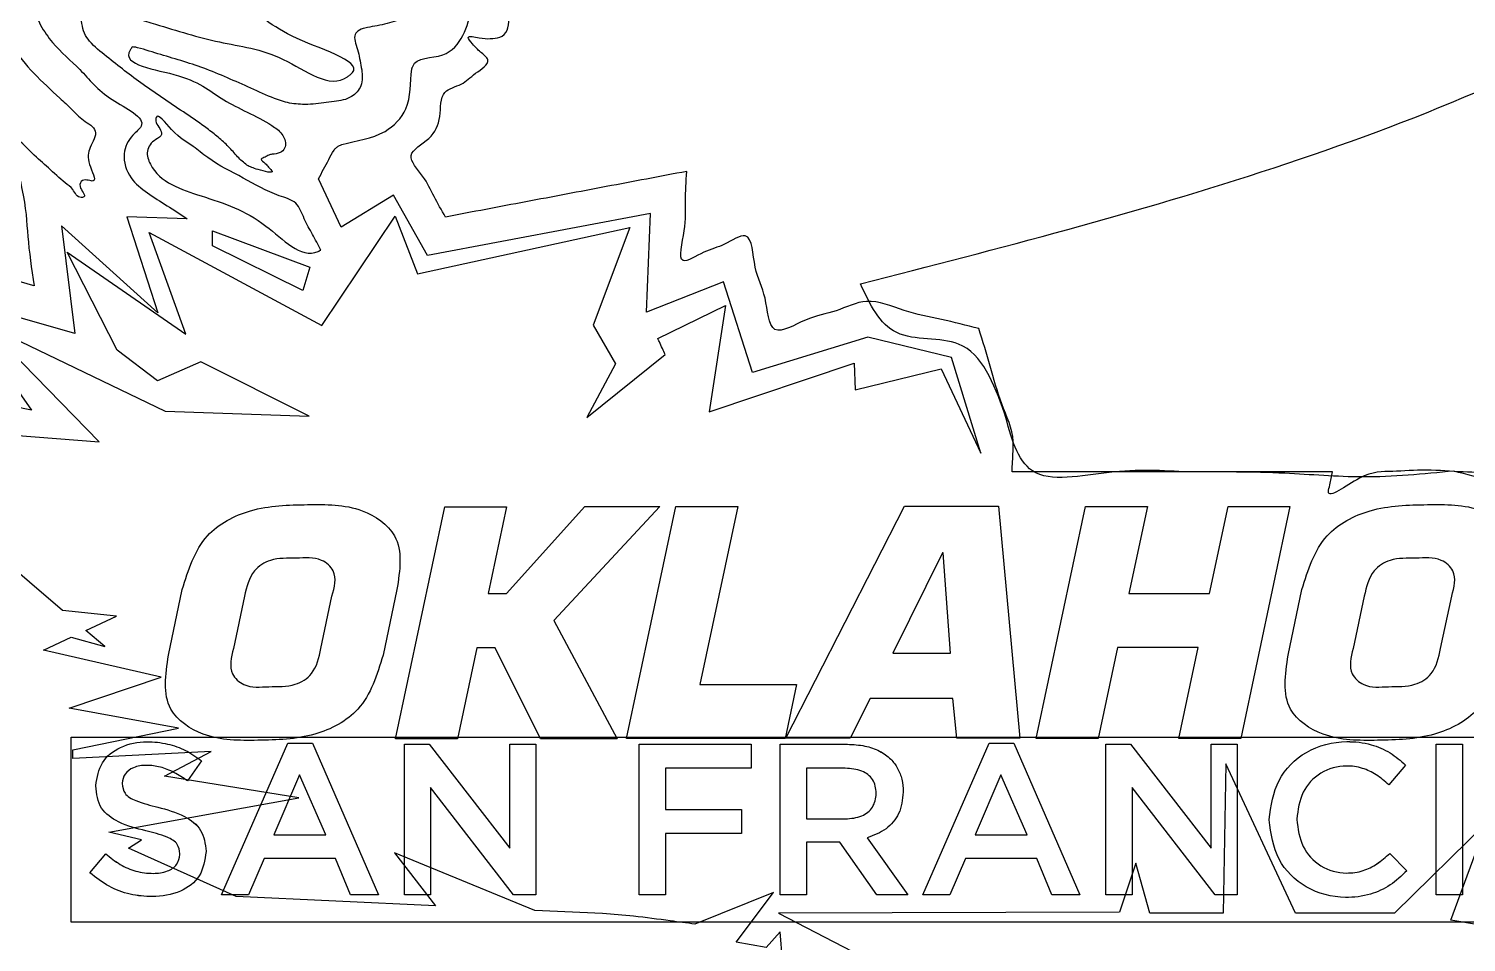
# Model space of a CAD drawing. Header units: inches. Extents: x 0.01 to 3.99, y 0.01 to 4.99.
# Drawn here: x 1.802 to 3.156, y 1.713 to 2.573 of the extents above; entities that cross this region are included whole.
import ezdxf

# ---------------------------------------------------------------- set-up
doc = ezdxf.new("R2010")
doc.units = ezdxf.units.IN
for name, color, linetype in [('Logo', 7, 'CONTINUOUS'), ('outline', 7, 'CONTINUOUS'), ('outline_2', 7, 'CONTINUOUS'), ('pcb_outline', 7, 'CONTINUOUS'), ('Tornado', 7, 'CONTINUOUS')]:
    doc.layers.add(name, color=color, linetype=linetype)

msp = doc.modelspace()

# ---------------------------------------------------------------- linework, layer by layer
at = {"layer": 'Logo', "color": 7}
for points in [[(2.235065, 2.041546), (2.252467, 2.041546), (2.326136, 2.123626), (2.396615, 2.123626), (2.296843, 2.016313), (2.35659, 1.904939), (2.284371, 1.904939), (2.241736, 1.9905), (2.224334, 1.9905), (2.206062, 1.904939), (2.147765, 1.904939), (2.19417, 2.123336), (2.252467, 2.123336)], [(2.43432, 1.955985), (2.525391, 1.955985), (2.514659, 1.905229), (2.365291, 1.905229), (2.411697, 2.123626), (2.469994, 2.123626)], [(2.594709, 1.942934), (2.575857, 1.905519), (2.515239, 1.905519), (2.627193, 2.123916), (2.715654, 2.123916), (2.735666, 1.905519), (2.676209, 1.905519), (2.672729, 1.942934)], [(2.943622, 1.905229), (2.885325, 1.905229), (2.903597, 1.99079), (2.827608, 1.99079), (2.809335, 1.905229), (2.751038, 1.905229), (2.797444, 2.123626), (2.855741, 2.123626), (2.838339, 2.041546), (2.914328, 2.041546), (2.93173, 2.123626), (2.990027, 2.123626)], [(2.663448, 2.080121), (2.662867, 2.080121), (2.616172, 1.985569), (2.670408, 1.985569)], [(2.077576, 1.98992)], [(3.131855, 1.98992)], [(1.934008, 1.983539)], [(2.988287, 1.983539)], [(1.842281, 1.906417), (3.557629, 1.906417), (3.557629, 1.732311), (1.842281, 1.732311), (1.842281, 1.906417), (3.557629, 1.906417), (3.557629, 1.732311), (1.842281, 1.732311)], [(2.046489, 1.900722), (2.069594, 1.900722), (2.131915, 1.757858), (2.105555, 1.757858), (2.091236, 1.792028), (2.024197, 1.792028), (2.009552, 1.757858), (1.984006, 1.757858)], [(2.156322, 1.899746), (2.179428, 1.899746), (2.255416, 1.801791), (2.255416, 1.899746), (2.279823, 1.899746), (2.279823, 1.75802), (2.258995, 1.75802), (2.180892, 1.858904), (2.180892, 1.75802), (2.156322, 1.75802)], [(2.377127, 1.899746), (2.482567, 1.899746), (2.482567, 1.877128), (2.402023, 1.877128), (2.402023, 1.838402), (2.473455, 1.838402), (2.473455, 1.815784), (2.402023, 1.815784), (2.402023, 1.75802), (2.377127, 1.75802)], [(2.706789, 1.900722), (2.729894, 1.900722), (2.792215, 1.757858), (2.765855, 1.757858), (2.751536, 1.792028), (2.684497, 1.792028), (2.669852, 1.757858), (2.644306, 1.757858)], [(2.816622, 1.899746), (2.839728, 1.899746), (2.915716, 1.801791), (2.915716, 1.899746), (2.940286, 1.899746), (2.940286, 1.75802), (2.919458, 1.75802), (2.841355, 1.858904), (2.841355, 1.75802), (2.816785, 1.75802), (2.816785, 1.899746)], [(3.127734, 1.899746), (3.15263, 1.899746), (3.15263, 1.75802), (3.127734, 1.75802)], [(2.082124, 1.81432), (2.057554, 1.871108), (2.033309, 1.81432)], [(2.742424, 1.81432), (2.717854, 1.871108), (2.693609, 1.81432)], [(2.970388, 1.828476)], [(1.860017, 1.778685)]]:
    msp.add_lwpolyline(points, close=True, dxfattribs=at)
for points in [[(2.342794, 1.740447), (2.279009, 1.743376), (2.146884, 1.79756), (2.185611, 1.747769), (1.997837, 1.756556), (1.896465, 1.801791), (1.908506, 1.809601), (1.877915, 1.817086), (2.056903, 1.849304), (1.93031, 1.869806), (1.974243, 1.892912), (1.844071, 1.886403), (1.843908, 1.894376), (1.94349, 1.915041), (1.840491, 1.933753), (1.927056, 1.963042), (1.816409, 1.988263), (1.842443, 2.000467), (1.87401, 1.99168), (1.856112, 2.006975), (1.885075, 2.020481), (1.834145, 2.025687), (1.740746, 2.105581)], [(1.934008, 1.983539), (1.94706, 2.045316)], [(2.149215, 2.045316), (2.136163, 1.983539)], [(2.988287, 1.983539), (3.001339, 2.045316)], [(2.005647, 2.039226), (1.995206, 1.98992)], [(2.077576, 1.98992), (2.088017, 2.039226)], [(3.059926, 2.039226), (3.049485, 1.98992)], [(3.131855, 1.98992), (3.142296, 2.039226)], [(2.510066, 1.899746), (2.573362, 1.899746)], [(2.592074, 1.811716), (2.630313, 1.75802), (2.601024, 1.75802), (2.566203, 1.807486), (2.534961, 1.807486), (2.534961, 1.75802), (2.510066, 1.75802), (2.510066, 1.899746)], [(1.965294, 1.884125), (1.951951, 1.86525)], [(3.298423, 1.73524), (3.229106, 1.714412), (3.1676, 1.736054), (3.169552, 1.729545), (3.141402, 1.734101), (3.17541, 1.826198), (3.08852, 1.740772), (2.995284, 1.740772), (2.929709, 1.881359), (2.927269, 1.740772), (2.857952, 1.740772), (2.844934, 1.787797), (2.829476, 1.741749), (2.508439, 1.740772), (2.586705, 1.700094), (2.621363, 1.676337), (2.61876, 1.662343), (2.618597, 1.662343), (2.618434, 1.661855), (2.549768, 1.666249)], [(2.571247, 1.877128), (2.534961, 1.877128), (2.534961, 1.829615), (2.571409, 1.829615), (2.571409, 1.829452)], [(3.098934, 1.880057), (3.082987, 1.86167)], [(1.865549, 1.860531), (1.865549, 1.860857)], [(1.890445, 1.863135), (1.890445, 1.862809)], [(2.625919, 1.854999), (2.625919, 1.854673)], [(2.600536, 1.853209), (2.600536, 1.853697)], [(2.970388, 1.828476), (2.970388, 1.828802)], [(2.996423, 1.82929), (2.996423, 1.828964)], [(1.860017, 1.778685), (1.874987, 1.796584)], [(1.944792, 1.796096), (1.944792, 1.796584)], [(1.969524, 1.799025), (1.969524, 1.798699)], [(3.083964, 1.796909), (3.09991, 1.780638)], [(2.512344, 1.696188), (2.509903, 1.723036), (2.496886, 1.708229), (2.468573, 1.713436), (2.503882, 1.760136), (2.429684, 1.730359)]]:
    msp.add_lwpolyline(points, dxfattribs=at)
for points, knots in [([(1.94706, 2.045316), (1.95279, 2.063869), (1.963321, 2.097969), (2.013313, 2.124229), (2.064224, 2.125493), (2.112652, 2.125918), (2.156806, 2.095835), (2.151965, 2.063617), (2.149215, 2.045316)], [0, 0, 0, 0, 0.05596, 0.102855, 0.156909, 0.208498, 0.247061, 0.297775, 0.297775, 0.297775, 0.297775]), ([(3.001339, 2.045316), (3.007069, 2.063869), (3.0176, 2.097969), (3.067592, 2.124229), (3.118503, 2.125493), (3.166931, 2.125918), (3.211085, 2.095835), (3.206243, 2.063617), (3.203493, 2.045316)], [0, 0, 0, 0, 0.05596, 0.102855, 0.156909, 0.208498, 0.247061, 0.297775, 0.297775, 0.297775, 0.297775]), ([(2.088017, 2.039226), (2.090263, 2.047646), (2.093912, 2.061331), (2.075875, 2.076755), (2.054112, 2.074058), (2.031758, 2.075827), (2.011105, 2.062498), (2.007664, 2.047823), (2.005647, 2.039226)], [0, 0, 0, 0, 0.023714, 0.038535, 0.062426, 0.086809, 0.104828, 0.130315, 0.130315, 0.130315, 0.130315]), ([(3.142296, 2.039226), (3.144542, 2.047646), (3.148191, 2.061331), (3.130153, 2.076755), (3.108391, 2.074058), (3.086037, 2.075827), (3.065384, 2.062498), (3.061942, 2.047823), (3.059926, 2.039226)], [0, 0, 0, 0, 0.023714, 0.038535, 0.062426, 0.086809, 0.104828, 0.130315, 0.130315, 0.130315, 0.130315]), ([(1.995206, 1.98992), (1.993134, 1.981456), (1.989791, 1.967797), (2.007262, 1.952102), (2.029197, 1.954756), (2.051547, 1.953228), (2.072577, 1.966478), (2.075738, 1.9813), (2.077576, 1.98992)], [0, 0, 0, 0, 0.023902, 0.038578, 0.062073, 0.086999, 0.105229, 0.130567, 0.130567, 0.130567, 0.130567]), ([(3.049485, 1.98992), (3.047413, 1.981456), (3.04407, 1.967797), (3.061541, 1.952102), (3.083476, 1.954756), (3.105826, 1.953228), (3.126856, 1.966478), (3.130017, 1.9813), (3.131855, 1.98992)], [0, 0, 0, 0, 0.023902, 0.038578, 0.062073, 0.086999, 0.105229, 0.130567, 0.130567, 0.130567, 0.130567]), ([(2.136163, 1.983539), (2.130433, 1.964986), (2.119902, 1.930886), (2.06991, 1.904626), (2.018999, 1.903362), (1.970571, 1.902937), (1.926417, 1.93302), (1.931258, 1.965238), (1.934008, 1.983539)], [0, 0, 0, 0, 0.05596, 0.102855, 0.156909, 0.208498, 0.247061, 0.297775, 0.297775, 0.297775, 0.297775]), ([(3.190442, 1.983539), (3.184712, 1.964986), (3.174181, 1.930886), (3.124189, 1.904626), (3.073278, 1.903362), (3.02485, 1.902937), (2.980696, 1.93302), (2.985537, 1.965238), (2.988287, 1.983539)], [0, 0, 0, 0, 0.05596, 0.102855, 0.156909, 0.208498, 0.247061, 0.297775, 0.297775, 0.297775, 0.297775]), ([(1.865549, 1.860857), (1.8668, 1.868448), (1.869301, 1.883624), (1.889282, 1.899142), (1.911866, 1.903042), (1.932875, 1.900733), (1.950612, 1.894684), (1.960403, 1.887642), (1.965294, 1.884125)], [0, 0, 0, 0, 0.022357, 0.044695, 0.070216, 0.08966, 0.107689, 0.125678, 0.125678, 0.125678, 0.125678]), ([(2.573362, 1.899746), (2.578915, 1.899465), (2.589313, 1.898941), (2.603405, 1.894002), (2.614107, 1.886642), (2.621026, 1.877135), (2.625193, 1.866584), (2.625672, 1.858948), (2.625919, 1.854999)], [0, 0, 0, 0, 0.016604, 0.031094, 0.044214, 0.054898, 0.065922, 0.07773, 0.07773, 0.07773, 0.07773]), ([(2.970388, 1.828802), (2.972209, 1.84167), (2.975785, 1.866952), (3.00459, 1.895806), (3.038084, 1.903853), (3.065464, 1.900634), (3.084654, 1.892604), (3.094252, 1.88417), (3.098934, 1.880057)], [0, 0, 0, 0, 0.038145, 0.074941, 0.114212, 0.137342, 0.156879, 0.17548, 0.17548, 0.17548, 0.17548]), ([(1.951951, 1.86525), (1.947803, 1.868087), (1.939865, 1.873514), (1.926785, 1.878632), (1.913637, 1.880497), (1.901758, 1.878839), (1.892249, 1.872526), (1.891024, 1.866152), (1.890445, 1.863135)], [0, 0, 0, 0, 0.015039, 0.028776, 0.041736, 0.054442, 0.064344, 0.073242, 0.073242, 0.073242, 0.073242]), ([(2.600536, 1.853697), (2.599933, 1.858255), (2.598752, 1.867198), (2.586274, 1.876206), (2.576617, 1.876798), (2.571247, 1.877128)], [0, 0, 0, 0, 0.013272, 0.02604, 0.042037, 0.042037, 0.042037, 0.042037]), ([(3.082987, 1.86167), (3.079208, 1.864942), (3.071805, 1.87135), (3.058229, 1.877827), (3.039959, 1.880538), (3.018108, 1.874685), (2.999809, 1.855021), (2.997575, 1.838048), (2.996423, 1.82929)], [0, 0, 0, 0, 0.01495, 0.029287, 0.044442, 0.069606, 0.093971, 0.119945, 0.119945, 0.119945, 0.119945]), ([(1.944792, 1.796584), (1.944335, 1.799731), (1.943287, 1.806952), (1.929776, 1.814186), (1.91087, 1.818582), (1.888786, 1.824294), (1.868223, 1.83839), (1.866455, 1.853033), (1.865549, 1.860531)], [0, 0, 0, 0, 0.009094, 0.020862, 0.04178, 0.068747, 0.089359, 0.110993, 0.110993, 0.110993, 0.110993]), ([(1.890445, 1.862809), (1.890954, 1.859493), (1.892117, 1.851931), (1.906422, 1.844852), (1.925466, 1.840267), (1.947513, 1.834171), (1.966839, 1.819871), (1.968629, 1.80598), (1.969524, 1.799025)], [0, 0, 0, 0, 0.009564, 0.021806, 0.043424, 0.070041, 0.090199, 0.110412, 0.110412, 0.110412, 0.110412]), ([(2.625919, 1.854673), (2.625171, 1.847688), (2.623751, 1.834436), (2.610203, 1.818588), (2.598221, 1.814046), (2.592074, 1.811716)], [0, 0, 0, 0, 0.020678, 0.039231, 0.058773, 0.058773, 0.058773, 0.058773]), ([(2.571409, 1.829452), (2.576706, 1.829874), (2.58636, 1.830644), (2.598548, 1.839858), (2.599871, 1.848746), (2.600536, 1.853209)], [0, 0, 0, 0, 0.015783, 0.028763, 0.041856, 0.041856, 0.041856, 0.041856]), ([(3.09991, 1.780638), (3.094948, 1.77587), (3.085049, 1.766359), (3.065038, 1.757229), (3.037461, 1.75387), (3.004321, 1.761969), (2.975806, 1.790415), (2.972222, 1.815594), (2.970388, 1.828476)], [0, 0, 0, 0, 0.020532, 0.040958, 0.06466, 0.102895, 0.139341, 0.17752, 0.17752, 0.17752, 0.17752]), ([(2.996423, 1.828964), (2.997575, 1.820147), (2.999807, 1.803072), (3.018048, 1.783162), (3.040144, 1.777231), (3.058732, 1.779886), (3.072607, 1.786801), (3.080097, 1.793467), (3.083964, 1.796909)], [0, 0, 0, 0, 0.026167, 0.050679, 0.075867, 0.09164, 0.106149, 0.121637, 0.121637, 0.121637, 0.121637]), ([(1.969524, 1.798699), (1.968318, 1.790609), (1.965944, 1.774689), (1.944605, 1.758845), (1.920807, 1.755467), (1.897723, 1.757689), (1.877268, 1.765268), (1.865846, 1.774151), (1.860017, 1.778685)], [0, 0, 0, 0, 0.023667, 0.04657, 0.073408, 0.094543, 0.1157, 0.137755, 0.137755, 0.137755, 0.137755]), ([(1.874987, 1.796584), (1.879408, 1.793038), (1.887983, 1.786161), (1.90333, 1.779576), (1.91875, 1.777572), (1.93231, 1.77918), (1.942854, 1.785716), (1.944162, 1.792721), (1.944792, 1.796096)], [0, 0, 0, 0, 0.016945, 0.032861, 0.049413, 0.062969, 0.073613, 0.083512, 0.083512, 0.083512, 0.083512]), ([(2.429684, 1.730359), (2.421971, 1.731403), (2.402765, 1.734003), (2.373845, 1.737811), (2.35254, 1.73962), (2.342794, 1.740447)], [0, 0, 0, 0, 0.023351, 0.058147, 0.087487, 0.087487, 0.087487, 0.087487])]:
    msp.add_open_spline(points, degree=3, knots=knots, dxfattribs=at)
at = {"layer": 'outline', "color": 7}
for points in [[(2.884334, 2.156109), (2.771068, 2.156109), (2.745358, 2.156395), (2.728356, 2.156395)], [(3.030174, 2.156105), (2.905341, 2.156105), (2.884334, 2.156109)], [(2.510066, 1.899751), (2.573362, 1.899751)], [(2.592074, 1.811722), (2.630313, 1.758026), (2.601024, 1.758026), (2.566203, 1.807491), (2.534961, 1.807491), (2.534961, 1.758026), (2.510066, 1.758026), (2.510066, 1.899751)], [(1.965294, 1.88413), (1.951951, 1.865255)], [(2.571247, 1.877134), (2.534961, 1.877134), (2.534961, 1.829621), (2.571409, 1.829621), (2.571409, 1.829458)], [(3.098934, 1.880063), (3.082987, 1.861676)], [(1.865549, 1.860537), (1.865549, 1.860862)], [(1.890445, 1.86314), (1.890445, 1.862815)], [(2.625919, 1.855004), (2.625919, 1.854679)], [(2.600536, 1.853215), (2.600536, 1.853703)], [(2.970388, 1.828482), (2.970388, 1.828807)], [(2.996423, 1.829295), (2.996423, 1.82897)], [(1.860017, 1.778691), (1.874987, 1.796589)], [(1.944792, 1.796101), (1.944792, 1.796589)], [(1.969524, 1.79903), (1.969524, 1.798705)], [(3.083964, 1.796915), (3.09991, 1.780643)]]:
    msp.add_lwpolyline(points, dxfattribs=at)
for points in [[(1.842281, 1.906423), (3.557629, 1.906423), (3.557629, 1.732317), (1.842281, 1.732317), (1.842281, 1.906423), (3.557629, 1.906423), (3.557629, 1.732317), (1.842281, 1.732317)], [(2.046489, 1.900727), (2.069594, 1.900727), (2.131915, 1.757863), (2.105555, 1.757863), (2.091236, 1.792033), (2.024197, 1.792033), (2.009552, 1.757863), (1.984006, 1.757863)], [(2.156322, 1.899751), (2.179428, 1.899751), (2.255416, 1.801796), (2.255416, 1.899751), (2.279823, 1.899751), (2.279823, 1.758026), (2.258995, 1.758026), (2.180892, 1.85891), (2.180892, 1.758026), (2.156322, 1.758026)], [(2.377127, 1.899751), (2.482567, 1.899751), (2.482567, 1.877134), (2.402022, 1.877134), (2.402022, 1.838407), (2.473455, 1.838407), (2.473455, 1.81579), (2.402022, 1.81579), (2.402022, 1.758026), (2.377127, 1.758026)], [(2.706789, 1.900727), (2.729894, 1.900727), (2.792215, 1.757863), (2.765855, 1.757863), (2.751536, 1.792033), (2.684497, 1.792033), (2.669852, 1.757863), (2.644306, 1.757863)], [(2.816622, 1.899751), (2.839728, 1.899751), (2.915716, 1.801796), (2.915716, 1.899751), (2.940286, 1.899751), (2.940286, 1.758026), (2.919458, 1.758026), (2.841355, 1.85891), (2.841355, 1.758026), (2.816785, 1.758026), (2.816785, 1.899751)], [(3.127734, 1.899751), (3.15263, 1.899751), (3.15263, 1.758026), (3.127734, 1.758026)], [(2.082124, 1.814325), (2.057554, 1.871113), (2.033309, 1.814325)], [(2.742424, 1.814325), (2.717854, 1.871113), (2.693609, 1.814325)], [(2.970388, 1.828482)], [(1.860017, 1.778691)]]:
    msp.add_lwpolyline(points, close=True, dxfattribs=at)
for points, knots in [([(2.194922, 2.396179), (2.191156, 2.402626), (2.183625, 2.415522), (2.175404, 2.434358), (2.154546, 2.455557), (2.182162, 2.469064), (2.191656, 2.489549), (2.188889, 2.515299), (2.211215, 2.520213), (2.221315, 2.531154), (2.240093, 2.54233), (2.226673, 2.552005), (2.221836, 2.557389), (2.21282, 2.567962), (2.22818, 2.56424), (2.236096, 2.563908), (2.260315, 2.565828), (2.249231, 2.614622), (2.241704, 2.65566), (2.208048, 2.673046), (2.201118, 2.692374), (2.202023, 2.700015), (2.198295, 2.719643), (2.185847, 2.750019), (2.152138, 2.780924), (2.124195, 2.79087), (2.110196, 2.795853)], [0, 0, 0, 0, 0.022073, 0.044145, 0.066218, 0.089354, 0.112517, 0.135715, 0.152768, 0.169809, 0.186843, 0.197016, 0.207801, 0.214992, 0.225225, 0.235711, 0.244876, 0.289989, 0.335114, 0.380364, 0.387344, 0.39525, 0.402993, 0.447027, 0.491146, 0.535437, 0.535437, 0.535437, 0.535437]), ([(1.688118, 2.69981), (1.691822, 2.68635), (1.699263, 2.659307), (1.728534, 2.628345), (1.753753, 2.610552), (1.769643, 2.600916), (1.777952, 2.598004), (1.777444, 2.580089), (1.785023, 2.556905), (1.807146, 2.530791), (1.827074, 2.512342), (1.84307, 2.49777), (1.852753, 2.487046), (1.869974, 2.478204), (1.858764, 2.461121), (1.857174, 2.447727), (1.869422, 2.425601), (1.852933, 2.433629), (1.848729, 2.423302), (1.858015, 2.415642), (1.848381, 2.413528), (1.844778, 2.422732), (1.833629, 2.4302), (1.821064, 2.443062), (1.806421, 2.454682), (1.778671, 2.485693), (1.800101, 2.415853), (1.800554, 2.379822), (1.805154, 2.347549), (1.807454, 2.331412)], [0, 0, 0, 0, 0.041269, 0.082912, 0.124565, 0.132626, 0.140293, 0.147609, 0.180785, 0.214273, 0.24787, 0.263088, 0.278302, 0.293521, 0.309563, 0.32558, 0.341618, 0.35184, 0.357823, 0.368351, 0.371028, 0.381896, 0.39144, 0.412429, 0.433416, 0.454405, 0.501116, 0.547827, 0.594538, 0.594538, 0.594538, 0.594538]), ([(2.697053, 2.291081), (2.685315, 2.294076), (2.661839, 2.300067), (2.626639, 2.30653), (2.593381, 2.322136), (2.562278, 2.306069), (2.535419, 2.302405), (2.499122, 2.279172), (2.497866, 2.32375), (2.484232, 2.344407), (2.484072, 2.387657), (2.456449, 2.368374), (2.43972, 2.3653), (2.410662, 2.346135), (2.422182, 2.386617), (2.42029, 2.410305), (2.421447, 2.429511), (2.422025, 2.439114)], [0, 0, 0, 0, 0.036238, 0.072476, 0.108714, 0.138789, 0.168865, 0.19894, 0.229712, 0.260484, 0.291256, 0.312215, 0.333173, 0.354131, 0.38211, 0.410088, 0.438067, 0.438067, 0.438067, 0.438067]), ([(1.807454, 2.331412), (1.790179, 2.336322), (1.755628, 2.346141), (1.703806, 2.360878), (1.669258, 2.370705), (1.651984, 2.375619)], [0, 0, 0, 0, 0.053877, 0.107755, 0.161632, 0.161632, 0.161632, 0.161632]), ([(2.728356, 2.156395), (2.728516, 2.159568), (2.728835, 2.165913), (2.729248, 2.175394), (2.730353, 2.194186), (2.717275, 2.220097), (2.708191, 2.255734), (2.700765, 2.279298), (2.697053, 2.291081)], [0, 0, 0, 0, 0.009526, 0.019049, 0.028531, 0.065537, 0.102542, 0.139548, 0.139548, 0.139548, 0.139548]), ([(3.22127, 2.156105), (3.220673, 2.153209), (3.219479, 2.147416), (3.217434, 2.139376), (3.215402, 2.118438), (3.185015, 2.157468), (3.153466, 2.15505), (3.119596, 2.159078), (3.085405, 2.155872), (3.059642, 2.1574), (3.022751, 2.127217), (3.027767, 2.144104), (3.028835, 2.149937), (3.029728, 2.154049), (3.030174, 2.156105)], [0, 0, 0, 0, 0.008774, 0.017549, 0.026323, 0.060594, 0.095135, 0.129731, 0.16139, 0.193443, 0.225054, 0.231301, 0.237549, 0.243797, 0.243797, 0.243797, 0.243797]), ([(1.865549, 1.860862), (1.8668, 1.868454), (1.869301, 1.88363), (1.889282, 1.899147), (1.911866, 1.903047), (1.932875, 1.900739), (1.950612, 1.89469), (1.960403, 1.887648), (1.965294, 1.88413)], [0, 0, 0, 0, 0.022357, 0.044695, 0.070216, 0.08966, 0.107689, 0.125678, 0.125678, 0.125678, 0.125678]), ([(2.573362, 1.899751), (2.578915, 1.899471), (2.589313, 1.898946), (2.603405, 1.894008), (2.614107, 1.886647), (2.621026, 1.87714), (2.625193, 1.86659), (2.625672, 1.858954), (2.625919, 1.855004)], [0, 0, 0, 0, 0.016604, 0.031094, 0.044214, 0.054898, 0.065922, 0.07773, 0.07773, 0.07773, 0.07773]), ([(2.970388, 1.828807), (2.972209, 1.841676), (2.975785, 1.866958), (3.00459, 1.895812), (3.038084, 1.903858), (3.065464, 1.900639), (3.084654, 1.892609), (3.094252, 1.884176), (3.098934, 1.880063)], [0, 0, 0, 0, 0.038145, 0.074941, 0.114212, 0.137342, 0.156879, 0.17548, 0.17548, 0.17548, 0.17548]), ([(1.951951, 1.865255), (1.947803, 1.868092), (1.939865, 1.87352), (1.926785, 1.878637), (1.913637, 1.880503), (1.901758, 1.878844), (1.892249, 1.872532), (1.891024, 1.866157), (1.890445, 1.86314)], [0, 0, 0, 0, 0.015039, 0.028776, 0.041736, 0.054442, 0.064344, 0.073242, 0.073242, 0.073242, 0.073242]), ([(2.600536, 1.853703), (2.599933, 1.858261), (2.598752, 1.867204), (2.586274, 1.876211), (2.576617, 1.876804), (2.571247, 1.877134)], [0, 0, 0, 0, 0.013272, 0.02604, 0.042037, 0.042037, 0.042037, 0.042037]), ([(3.082987, 1.861676), (3.079208, 1.864947), (3.071805, 1.871356), (3.058229, 1.877833), (3.039959, 1.880543), (3.018108, 1.87469), (2.999809, 1.855026), (2.997575, 1.838053), (2.996423, 1.829295)], [0, 0, 0, 0, 0.01495, 0.029287, 0.044442, 0.069606, 0.093971, 0.119945, 0.119945, 0.119945, 0.119945]), ([(1.944792, 1.796589), (1.944335, 1.799737), (1.943287, 1.806957), (1.929776, 1.814192), (1.91087, 1.818588), (1.888786, 1.8243), (1.868223, 1.838395), (1.866455, 1.853038), (1.865549, 1.860537)], [0, 0, 0, 0, 0.009094, 0.020862, 0.04178, 0.068747, 0.089359, 0.110993, 0.110993, 0.110993, 0.110993]), ([(1.890445, 1.862815), (1.890954, 1.859498), (1.892117, 1.851937), (1.906422, 1.844858), (1.925466, 1.840273), (1.947513, 1.834177), (1.966839, 1.819877), (1.968629, 1.805986), (1.969524, 1.79903)], [0, 0, 0, 0, 0.009564, 0.021806, 0.043424, 0.070041, 0.090199, 0.110412, 0.110412, 0.110412, 0.110412]), ([(2.625919, 1.854679), (2.625171, 1.847694), (2.623751, 1.834441), (2.610203, 1.818594), (2.598221, 1.814052), (2.592074, 1.811722)], [0, 0, 0, 0, 0.020678, 0.039231, 0.058773, 0.058773, 0.058773, 0.058773]), ([(2.571409, 1.829458), (2.576706, 1.82988), (2.58636, 1.830649), (2.598548, 1.839863), (2.599871, 1.848751), (2.600536, 1.853215)], [0, 0, 0, 0, 0.015783, 0.028763, 0.041856, 0.041856, 0.041856, 0.041856]), ([(3.09991, 1.780643), (3.094948, 1.775875), (3.085049, 1.766364), (3.065038, 1.757235), (3.037461, 1.753876), (3.004321, 1.761975), (2.975806, 1.79042), (2.972222, 1.8156), (2.970388, 1.828482)], [0, 0, 0, 0, 0.020532, 0.040958, 0.06466, 0.102895, 0.139341, 0.17752, 0.17752, 0.17752, 0.17752]), ([(2.996423, 1.82897), (2.997575, 1.820153), (2.999807, 1.803077), (3.018048, 1.783167), (3.040144, 1.777237), (3.058732, 1.779891), (3.072607, 1.786807), (3.080097, 1.793473), (3.083964, 1.796915)], [0, 0, 0, 0, 0.026167, 0.050679, 0.075867, 0.09164, 0.106149, 0.121637, 0.121637, 0.121637, 0.121637]), ([(1.969524, 1.798705), (1.968318, 1.790614), (1.965944, 1.774694), (1.944605, 1.75885), (1.920807, 1.755472), (1.897723, 1.757695), (1.877268, 1.765274), (1.865846, 1.774157), (1.860017, 1.778691)], [0, 0, 0, 0, 0.023667, 0.04657, 0.073408, 0.094543, 0.1157, 0.137755, 0.137755, 0.137755, 0.137755]), ([(1.874987, 1.796589), (1.879408, 1.793044), (1.887983, 1.786167), (1.90333, 1.779581), (1.91875, 1.777578), (1.93231, 1.779186), (1.942854, 1.785721), (1.944161, 1.792726), (1.944792, 1.796101)], [0, 0, 0, 0, 0.016945, 0.032861, 0.049413, 0.062969, 0.073613, 0.083512, 0.083512, 0.083512, 0.083512])]:
    msp.add_open_spline(points, degree=3, knots=knots, dxfattribs=at)
msp.add_open_spline([(2.422025, 2.439114), (2.396791, 2.434345), (2.346323, 2.424808), (2.270623, 2.410492), (2.220156, 2.40095), (2.194922, 2.396179)], degree=3, dxfattribs=at)
at = {"layer": 'outline_2', "color": 7}
for points in [[(1.842281, 1.906423), (3.557629, 1.906423), (3.557629, 1.732317), (1.842281, 1.732317), (1.842281, 1.906423), (3.557629, 1.906423), (3.557629, 1.732317), (1.842281, 1.732317)], [(2.046489, 1.900727), (2.069594, 1.900727), (2.131915, 1.757863), (2.105555, 1.757863), (2.091236, 1.792033), (2.024197, 1.792033), (2.009552, 1.757863), (1.984006, 1.757863)], [(2.156322, 1.899751), (2.179428, 1.899751), (2.255416, 1.801796), (2.255416, 1.899751), (2.279823, 1.899751), (2.279823, 1.758026), (2.258995, 1.758026), (2.180892, 1.85891), (2.180892, 1.758026), (2.156322, 1.758026)], [(2.377127, 1.899751), (2.482567, 1.899751), (2.482567, 1.877134), (2.402022, 1.877134), (2.402022, 1.838407), (2.473455, 1.838407), (2.473455, 1.81579), (2.402022, 1.81579), (2.402022, 1.758026), (2.377127, 1.758026)], [(2.706789, 1.900727), (2.729894, 1.900727), (2.792215, 1.757863), (2.765855, 1.757863), (2.751536, 1.792033), (2.684497, 1.792033), (2.669852, 1.757863), (2.644306, 1.757863)], [(2.816622, 1.899751), (2.839728, 1.899751), (2.915716, 1.801796), (2.915716, 1.899751), (2.940286, 1.899751), (2.940286, 1.758026), (2.919458, 1.758026), (2.841355, 1.85891), (2.841355, 1.758026), (2.816785, 1.758026), (2.816785, 1.899751)], [(3.127734, 1.899751), (3.15263, 1.899751), (3.15263, 1.758026), (3.127734, 1.758026)], [(2.082124, 1.814325), (2.057554, 1.871113), (2.033309, 1.814325)], [(2.742424, 1.814325), (2.717854, 1.871113), (2.693609, 1.814325)], [(2.970388, 1.828482)], [(1.860017, 1.778691)]]:
    msp.add_lwpolyline(points, close=True, dxfattribs=at)
for points in [[(2.510066, 1.899751), (2.573362, 1.899751)], [(2.592074, 1.811722), (2.630313, 1.758026), (2.601024, 1.758026), (2.566203, 1.807491), (2.534961, 1.807491), (2.534961, 1.758026), (2.510066, 1.758026), (2.510066, 1.899751)], [(1.965294, 1.88413), (1.951951, 1.865255)], [(2.571247, 1.877134), (2.534961, 1.877134), (2.534961, 1.829621), (2.571409, 1.829621), (2.571409, 1.829458)], [(3.098934, 1.880063), (3.082987, 1.861676)], [(1.865549, 1.860537), (1.865549, 1.860862)], [(1.890445, 1.86314), (1.890445, 1.862815)], [(2.625919, 1.855004), (2.625919, 1.854679)], [(2.600536, 1.853215), (2.600536, 1.853703)], [(2.970388, 1.828482), (2.970388, 1.828807)], [(2.996423, 1.829295), (2.996423, 1.82897)], [(1.860017, 1.778691), (1.874987, 1.796589)], [(1.944792, 1.796101), (1.944792, 1.796589)], [(1.969524, 1.79903), (1.969524, 1.798705)], [(3.083964, 1.796915), (3.09991, 1.780643)]]:
    msp.add_lwpolyline(points, dxfattribs=at)
for points, knots in [([(2.585537, 2.333104), (2.716002, 2.366634), (2.976993, 2.43371), (3.356593, 2.586962), (3.562596, 2.762724), (3.665331, 2.850377)], [0, 0, 0, 0, 0.40459, 0.809371, 1.212066, 1.212066, 1.212066, 1.212066]), ([(2.72137, 2.211435), (2.711047, 2.239456), (2.692907, 2.288696), (2.613029, 2.275365), (2.594594, 2.314082), (2.585537, 2.333104)], [0, 0, 0, 0, 0.078192, 0.137404, 0.194594, 0.194594, 0.194594, 0.194594]), ([(2.894251, 2.156102), (2.870445, 2.157415), (2.823565, 2.159999), (2.740396, 2.140018), (2.727312, 2.189131), (2.72137, 2.211435)], [0, 0, 0, 0, 0.074547, 0.146799, 0.206908, 0.206908, 0.206908, 0.206908]), ([(3.546676, 2.156102), (3.521543, 2.156764), (3.47351, 2.158029), (3.411014, 2.158282), (3.361756, 2.110082), (3.302568, 2.18568), (3.222213, 2.136295), (3.168517, 2.150539), (3.144253, 2.156976)], [0, 0, 0, 0, 0.07604, 0.145326, 0.180537, 0.254074, 0.343529, 0.417275, 0.417275, 0.417275, 0.417275]), ([(3.144253, 2.156976), (3.115669, 2.154165), (3.062665, 2.148953), (2.979332, 2.156384), (2.924552, 2.156203), (2.894251, 2.156102)], [0, 0, 0, 0, 0.085952, 0.159378, 0.250269, 0.250269, 0.250269, 0.250269]), ([(1.865549, 1.860862), (1.8668, 1.868454), (1.869301, 1.88363), (1.889282, 1.899147), (1.911866, 1.903047), (1.932875, 1.900739), (1.950612, 1.89469), (1.960403, 1.887648), (1.965294, 1.88413)], [0, 0, 0, 0, 0.022357, 0.044695, 0.070216, 0.08966, 0.107689, 0.125678, 0.125678, 0.125678, 0.125678]), ([(2.573362, 1.899751), (2.578915, 1.899471), (2.589313, 1.898946), (2.603405, 1.894008), (2.614107, 1.886647), (2.621026, 1.87714), (2.625193, 1.86659), (2.625672, 1.858954), (2.625919, 1.855004)], [0, 0, 0, 0, 0.016604, 0.031094, 0.044214, 0.054898, 0.065922, 0.07773, 0.07773, 0.07773, 0.07773]), ([(2.970388, 1.828807), (2.972209, 1.841676), (2.975785, 1.866958), (3.00459, 1.895812), (3.038084, 1.903858), (3.065464, 1.900639), (3.084654, 1.892609), (3.094252, 1.884176), (3.098934, 1.880063)], [0, 0, 0, 0, 0.038145, 0.074941, 0.114212, 0.137342, 0.156879, 0.17548, 0.17548, 0.17548, 0.17548]), ([(1.951951, 1.865255), (1.947803, 1.868092), (1.939865, 1.87352), (1.926785, 1.878637), (1.913637, 1.880503), (1.901758, 1.878844), (1.892249, 1.872532), (1.891024, 1.866157), (1.890445, 1.86314)], [0, 0, 0, 0, 0.015039, 0.028776, 0.041736, 0.054442, 0.064344, 0.073242, 0.073242, 0.073242, 0.073242]), ([(2.600536, 1.853703), (2.599933, 1.858261), (2.598752, 1.867204), (2.586274, 1.876211), (2.576617, 1.876804), (2.571247, 1.877134)], [0, 0, 0, 0, 0.013272, 0.02604, 0.042037, 0.042037, 0.042037, 0.042037]), ([(3.082987, 1.861676), (3.079208, 1.864947), (3.071805, 1.871356), (3.058229, 1.877833), (3.039959, 1.880543), (3.018108, 1.87469), (2.999809, 1.855026), (2.997575, 1.838053), (2.996423, 1.829295)], [0, 0, 0, 0, 0.01495, 0.029287, 0.044442, 0.069606, 0.093971, 0.119945, 0.119945, 0.119945, 0.119945]), ([(1.944792, 1.796589), (1.944335, 1.799737), (1.943287, 1.806957), (1.929776, 1.814192), (1.91087, 1.818588), (1.888786, 1.8243), (1.868223, 1.838395), (1.866455, 1.853038), (1.865549, 1.860537)], [0, 0, 0, 0, 0.009094, 0.020862, 0.04178, 0.068747, 0.089359, 0.110993, 0.110993, 0.110993, 0.110993]), ([(1.890445, 1.862815), (1.890954, 1.859498), (1.892117, 1.851937), (1.906422, 1.844858), (1.925466, 1.840273), (1.947513, 1.834177), (1.966839, 1.819877), (1.968629, 1.805986), (1.969524, 1.79903)], [0, 0, 0, 0, 0.009564, 0.021806, 0.043424, 0.070041, 0.090199, 0.110412, 0.110412, 0.110412, 0.110412]), ([(2.625919, 1.854679), (2.625171, 1.847694), (2.623751, 1.834441), (2.610203, 1.818594), (2.598221, 1.814052), (2.592074, 1.811722)], [0, 0, 0, 0, 0.020678, 0.039231, 0.058773, 0.058773, 0.058773, 0.058773]), ([(2.571409, 1.829458), (2.576706, 1.82988), (2.58636, 1.830649), (2.598548, 1.839863), (2.599871, 1.848751), (2.600536, 1.853215)], [0, 0, 0, 0, 0.015783, 0.028763, 0.041856, 0.041856, 0.041856, 0.041856]), ([(3.09991, 1.780643), (3.094948, 1.775875), (3.085049, 1.766364), (3.065038, 1.757235), (3.037461, 1.753876), (3.004321, 1.761975), (2.975806, 1.79042), (2.972222, 1.8156), (2.970388, 1.828482)], [0, 0, 0, 0, 0.020532, 0.040958, 0.06466, 0.102895, 0.139341, 0.17752, 0.17752, 0.17752, 0.17752]), ([(2.996423, 1.82897), (2.997575, 1.820153), (2.999807, 1.803077), (3.018048, 1.783167), (3.040144, 1.777237), (3.058732, 1.779891), (3.072607, 1.786807), (3.080097, 1.793473), (3.083964, 1.796915)], [0, 0, 0, 0, 0.026167, 0.050679, 0.075867, 0.09164, 0.106149, 0.121637, 0.121637, 0.121637, 0.121637]), ([(1.969524, 1.798705), (1.968318, 1.790614), (1.965944, 1.774694), (1.944605, 1.75885), (1.920807, 1.755472), (1.897723, 1.757695), (1.877268, 1.765274), (1.865846, 1.774157), (1.860017, 1.778691)], [0, 0, 0, 0, 0.023667, 0.04657, 0.073408, 0.094543, 0.1157, 0.137755, 0.137755, 0.137755, 0.137755]), ([(1.874987, 1.796589), (1.879408, 1.793044), (1.887983, 1.786167), (1.90333, 1.779581), (1.91875, 1.777578), (1.93231, 1.779186), (1.942854, 1.785721), (1.944161, 1.792726), (1.944792, 1.796101)], [0, 0, 0, 0, 0.016945, 0.032861, 0.049413, 0.062969, 0.073613, 0.083512, 0.083512, 0.083512, 0.083512])]:
    msp.add_open_spline(points, degree=3, knots=knots, dxfattribs=at)
at = {"layer": 'pcb_outline', "color": 7}
for points, knots in [([(2.585537, 2.333104), (2.716002, 2.366634), (2.976993, 2.43371), (3.356593, 2.586962), (3.562596, 2.762724), (3.665331, 2.850377)], [0, 0, 0, 0, 0.40459, 0.809371, 1.212066, 1.212066, 1.212066, 1.212066]), ([(2.72137, 2.211435), (2.711047, 2.239456), (2.692907, 2.288696), (2.613029, 2.275365), (2.594594, 2.314082), (2.585537, 2.333104)], [0, 0, 0, 0, 0.078192, 0.137404, 0.194594, 0.194594, 0.194594, 0.194594]), ([(2.894251, 2.156102), (2.870445, 2.157415), (2.823565, 2.159999), (2.740396, 2.140018), (2.727312, 2.189131), (2.72137, 2.211435)], [0, 0, 0, 0, 0.074547, 0.146799, 0.206908, 0.206908, 0.206908, 0.206908]), ([(3.546676, 2.156102), (3.521543, 2.156764), (3.47351, 2.158029), (3.411014, 2.158282), (3.361756, 2.110082), (3.302568, 2.18568), (3.222213, 2.136295), (3.168517, 2.150539), (3.144253, 2.156976)], [0, 0, 0, 0, 0.07604, 0.145326, 0.180537, 0.254074, 0.343529, 0.417275, 0.417275, 0.417275, 0.417275]), ([(3.144253, 2.156976), (3.115669, 2.154165), (3.062665, 2.148953), (2.979332, 2.156384), (2.924552, 2.156203), (2.894251, 2.156102)], [0, 0, 0, 0, 0.085952, 0.159378, 0.250269, 0.250269, 0.250269, 0.250269])]:
    msp.add_open_spline(points, degree=3, knots=knots, dxfattribs=at)
at = {"layer": 'Tornado', "color": 7}
for points in [[(2.39488, 2.281739), (2.458665, 2.312981), (2.443044, 2.212585), (2.579563, 2.258634), (2.580702, 2.233576), (2.661734, 2.253264), (2.698833, 2.173859), (2.671334, 2.263841), (2.592417, 2.283041), (2.483886, 2.249847), (2.456712, 2.335273), (2.384141, 2.306635), (2.387884, 2.399545), (2.17798, 2.359843), (2.146088, 2.416793), (2.096623, 2.386528), (2.075307, 2.432089)], [(2.39488, 2.281739), (2.458665, 2.312981), (2.443044, 2.212585), (2.579563, 2.258634), (2.580702, 2.233576), (2.661734, 2.253264), (2.698833, 2.173859), (2.671334, 2.263841), (2.592417, 2.283041), (2.483886, 2.249847), (2.456712, 2.335273), (2.384141, 2.306635), (2.387884, 2.399545), (2.17798, 2.359843), (2.146088, 2.416793), (2.096623, 2.386528), (2.075307, 2.432089)], [(1.951806, 2.394501), (1.894693, 2.396454), (1.924144, 2.305984), (1.833186, 2.38783), (1.845878, 2.286621), (1.731489, 2.319164), (1.805199, 2.214375), (1.542739, 2.267583), (1.498155, 2.185574)], [(1.951806, 2.394501), (1.894693, 2.396454), (1.924144, 2.305984), (1.833186, 2.38783), (1.845878, 2.286621), (1.731489, 2.319164), (1.805199, 2.214375), (1.542739, 2.267583), (1.498155, 2.185574)], [(1.558847, 2.244477), (1.687718, 2.198592), (1.868821, 2.184435), (1.760452, 2.295245), (1.930978, 2.213399), (2.066683, 2.208517), (1.964498, 2.259935), (1.923819, 2.242037), (1.885743, 2.270837), (1.838718, 2.363097), (1.950504, 2.285807), (1.916008, 2.381484), (2.078398, 2.293943), (2.147553, 2.396942), (2.168543, 2.342758), (2.36852, 2.386203), (2.334025, 2.294431), (2.354852, 2.25782), (2.328004, 2.207378), (2.401714, 2.266607)], [(1.558847, 2.244477), (1.687718, 2.198592), (1.868821, 2.184435), (1.760452, 2.295245), (1.930978, 2.213399), (2.066683, 2.208517), (1.964498, 2.259935), (1.923819, 2.242037), (1.885743, 2.270837), (1.838718, 2.363097), (1.950504, 2.285807), (1.916008, 2.381484), (2.078398, 2.293943), (2.147553, 2.396942), (2.168543, 2.342758), (2.36852, 2.386203), (2.334025, 2.294431), (2.354852, 2.25782), (2.328004, 2.207378), (2.401714, 2.266607)]]:
    msp.add_lwpolyline(points, dxfattribs=at)
for points in [[(2.060662, 2.327137), (1.975562, 2.369118), (1.975562, 2.383111), (2.067171, 2.349104)], [(2.060662, 2.327137), (1.975562, 2.369118), (1.975562, 2.383111), (2.067171, 2.349104)], [(2.077422, 2.36505)], [(2.077422, 2.36505)]]:
    msp.add_lwpolyline(points, close=True, dxfattribs=at)
for points, knots in [([(1.509545, 2.888018), (1.508548, 2.88424), (1.506545, 2.876646), (1.503337, 2.865355), (1.500928, 2.849248), (1.505643, 2.828254), (1.521695, 2.807484), (1.548834, 2.786848), (1.586236, 2.766626), (1.633537, 2.748987), (1.669919, 2.7378), (1.695877, 2.731537), (1.708324, 2.727738), (1.730498, 2.727851), (1.716019, 2.702283), (1.726751, 2.682828), (1.739803, 2.663601), (1.758536, 2.646563), (1.780667, 2.631682), (1.797866, 2.62295), (1.808963, 2.618042), (1.812964, 2.616069), (1.824114, 2.612713), (1.805111, 2.594914), (1.813559, 2.575948), (1.827278, 2.55569), (1.853804, 2.53386), (1.872755, 2.507594), (1.918338, 2.487693), (1.897327, 2.471661), (1.889515, 2.454743), (1.89668, 2.432247), (1.914414, 2.418367), (1.932917, 2.406812), (1.945473, 2.398629), (1.951806, 2.394501)], [0, 0, 0, 0, 0.011721, 0.023563, 0.035202, 0.06032, 0.085369, 0.112432, 0.162143, 0.212398, 0.263348, 0.277195, 0.291168, 0.305466, 0.327466, 0.348337, 0.370971, 0.397139, 0.423613, 0.45076, 0.455126, 0.45972, 0.464671, 0.48519, 0.503528, 0.523396, 0.559554, 0.601136, 0.638165, 0.649428, 0.668871, 0.692392, 0.713111, 0.73538, 0.758042, 0.758042, 0.758042, 0.758042]), ([(1.509545, 2.888018), (1.508548, 2.88424), (1.506545, 2.876646), (1.503337, 2.865355), (1.500928, 2.849248), (1.505643, 2.828254), (1.521695, 2.807484), (1.548834, 2.786848), (1.586236, 2.766626), (1.633537, 2.748987), (1.669919, 2.7378), (1.695877, 2.731537), (1.708324, 2.727738), (1.730498, 2.727851), (1.716019, 2.702283), (1.726751, 2.682828), (1.739803, 2.663601), (1.758536, 2.646563), (1.780667, 2.631682), (1.797866, 2.62295), (1.808963, 2.618042), (1.812964, 2.616069), (1.824114, 2.612713), (1.805111, 2.594914), (1.813559, 2.575948), (1.827278, 2.55569), (1.853804, 2.53386), (1.872755, 2.507594), (1.918338, 2.487693), (1.897327, 2.471661), (1.889515, 2.454743), (1.89668, 2.432247), (1.914414, 2.418367), (1.932917, 2.406812), (1.945473, 2.398629), (1.951806, 2.394501)], [0, 0, 0, 0, 0.011721, 0.023563, 0.035202, 0.06032, 0.085369, 0.112432, 0.162143, 0.212398, 0.263348, 0.277195, 0.291168, 0.305466, 0.327466, 0.348337, 0.370971, 0.397139, 0.423613, 0.45076, 0.455126, 0.45972, 0.464671, 0.48519, 0.503528, 0.523396, 0.559554, 0.601136, 0.638165, 0.649428, 0.668871, 0.692392, 0.713111, 0.73538, 0.758042, 0.758042, 0.758042, 0.758042]), ([(2.114847, 2.669491), (2.095104, 2.677563), (2.055562, 2.69373), (2.011951, 2.69767), (1.915273, 2.716653), (1.959916, 2.70286), (1.977808, 2.69752), (2.0104, 2.685605), (2.052565, 2.666015), (2.106063, 2.639367), (2.140712, 2.613674), (2.161053, 2.601619), (2.168217, 2.597938), (2.166195, 2.589866), (2.160408, 2.585829), (2.153822, 2.582598), (2.146073, 2.579898), (2.137562, 2.577594), (2.128291, 2.575875), (2.119848, 2.574262), (2.112512, 2.57229), (2.108431, 2.566397), (2.110456, 2.559258), (2.112895, 2.551797), (2.114399, 2.543213), (2.116558, 2.532806), (2.117329, 2.519661), (2.106129, 2.507401), (2.092403, 2.504975), (2.080199, 2.503686), (2.070295, 2.502378), (2.060931, 2.502031), (2.05218, 2.502718), (2.044198, 2.504206), (2.031396, 2.508379), (2.01441, 2.516381), (1.992298, 2.526137), (1.970479, 2.535308), (1.948531, 2.542787), (1.926641, 2.54899), (1.911856, 2.553836), (1.903242, 2.556025), (1.901584, 2.555955), (1.899704, 2.556716), (1.899152, 2.555212), (1.898559, 2.554295), (1.888665, 2.538826), (1.954556, 2.532483), (1.985248, 2.50344), (2.021766, 2.489592), (2.039033, 2.476954), (2.042485, 2.471908), (2.044696, 2.466436), (2.043938, 2.460478), (2.038851, 2.455857), (2.033162, 2.455503), (2.028114, 2.454582), (2.025389, 2.452447), (2.019247, 2.45077), (2.025719, 2.446659), (2.027846, 2.443224), (2.035936, 2.436051), (2.016878, 2.441147), (2.007904, 2.444224), (1.998581, 2.45318), (1.990746, 2.462652), (1.980921, 2.471394), (1.967676, 2.481808), (1.950598, 2.493445), (1.930292, 2.506914), (1.91096, 2.520348), (1.892681, 2.533758), (1.875882, 2.547409), (1.861947, 2.55801), (1.854357, 2.569137), (1.852442, 2.578178), (1.851655, 2.586695), (1.853883, 2.594982), (1.862528, 2.598681), (1.874018, 2.594466), (1.887914, 2.588593), (1.904804, 2.582796), (1.936029, 2.573558), (1.982438, 2.558777), (2.040583, 2.552853), (2.086196, 2.515611), (2.103296, 2.528877), (2.104174, 2.529448), (2.122073, 2.540916), (2.039769, 2.564517), (2.008539, 2.598976), (1.972125, 2.622269), (1.953758, 2.634019)], [0, 0, 0, 0, 0.060321, 0.120814, 0.181533, 0.202323, 0.223093, 0.243651, 0.304041, 0.363772, 0.422993, 0.430474, 0.437252, 0.443929, 0.450646, 0.458224, 0.465889, 0.475222, 0.484669, 0.494088, 0.501277, 0.506693, 0.513481, 0.522102, 0.530732, 0.539363, 0.554376, 0.567788, 0.584838, 0.594834, 0.604821, 0.614752, 0.622889, 0.63111, 0.639043, 0.663209, 0.687344, 0.711584, 0.734161, 0.756907, 0.779632, 0.781343, 0.783099, 0.784888, 0.786038, 0.78717, 0.788321, 0.839745, 0.891189, 0.942576, 0.948676, 0.955007, 0.96065, 0.966082, 0.971892, 0.979556, 0.982921, 0.986749, 0.990854, 0.996182, 1.001076, 1.006178, 1.019448, 1.030928, 1.042615, 1.055426, 1.068542, 1.081736, 1.106042, 1.130462, 1.154857, 1.176667, 1.198412, 1.219937, 1.228732, 1.238119, 1.247173, 1.254638, 1.261849, 1.272295, 1.289937, 1.307759, 1.325586, 1.387957, 1.450357, 1.512852, 1.513873, 1.514902, 1.516012, 1.576491, 1.637511, 1.699616, 1.699616, 1.699616, 1.699616]), ([(2.114847, 2.669491), (2.095104, 2.677563), (2.055562, 2.69373), (2.011951, 2.69767), (1.915273, 2.716653), (1.959916, 2.70286), (1.977808, 2.69752), (2.0104, 2.685605), (2.052565, 2.666015), (2.106063, 2.639367), (2.140712, 2.613674), (2.161053, 2.601619), (2.168217, 2.597938), (2.166195, 2.589866), (2.160408, 2.585829), (2.153822, 2.582598), (2.146073, 2.579898), (2.137562, 2.577594), (2.128291, 2.575875), (2.119848, 2.574262), (2.112512, 2.57229), (2.108431, 2.566397), (2.110456, 2.559258), (2.112895, 2.551797), (2.114399, 2.543213), (2.116558, 2.532806), (2.117329, 2.519661), (2.106129, 2.507401), (2.092403, 2.504975), (2.080199, 2.503686), (2.070295, 2.502378), (2.060931, 2.502031), (2.05218, 2.502718), (2.044198, 2.504206), (2.031396, 2.508379), (2.01441, 2.516381), (1.992298, 2.526137), (1.970479, 2.535308), (1.948531, 2.542787), (1.926641, 2.54899), (1.911856, 2.553836), (1.903242, 2.556025), (1.901584, 2.555955), (1.899704, 2.556716), (1.899152, 2.555212), (1.898559, 2.554295), (1.888665, 2.538826), (1.954556, 2.532483), (1.985248, 2.50344), (2.021766, 2.489592), (2.039033, 2.476954), (2.042485, 2.471908), (2.044696, 2.466436), (2.043938, 2.460478), (2.038851, 2.455857), (2.033162, 2.455503), (2.028114, 2.454582), (2.025389, 2.452447), (2.019247, 2.45077), (2.025719, 2.446659), (2.027846, 2.443224), (2.035936, 2.436051), (2.016878, 2.441147), (2.007904, 2.444224), (1.998581, 2.45318), (1.990746, 2.462652), (1.980921, 2.471394), (1.967676, 2.481808), (1.950598, 2.493445), (1.930292, 2.506914), (1.91096, 2.520348), (1.892681, 2.533758), (1.875882, 2.547409), (1.861947, 2.55801), (1.854357, 2.569137), (1.852442, 2.578178), (1.851655, 2.586695), (1.853883, 2.594982), (1.862528, 2.598681), (1.874018, 2.594466), (1.887914, 2.588593), (1.904804, 2.582796), (1.936029, 2.573558), (1.982438, 2.558777), (2.040583, 2.552853), (2.086196, 2.515611), (2.103296, 2.528877), (2.104174, 2.529448), (2.122073, 2.540916), (2.039769, 2.564517), (2.008539, 2.598976), (1.972125, 2.622269), (1.953758, 2.634019)], [0, 0, 0, 0, 0.060321, 0.120814, 0.181533, 0.202323, 0.223093, 0.243651, 0.304041, 0.363772, 0.422993, 0.430474, 0.437252, 0.443929, 0.450646, 0.458224, 0.465889, 0.475222, 0.484669, 0.494088, 0.501277, 0.506693, 0.513481, 0.522102, 0.530732, 0.539363, 0.554376, 0.567788, 0.584838, 0.594834, 0.604821, 0.614752, 0.622889, 0.63111, 0.639043, 0.663209, 0.687344, 0.711584, 0.734161, 0.756907, 0.779632, 0.781343, 0.783099, 0.784888, 0.786038, 0.78717, 0.788321, 0.839745, 0.891189, 0.942576, 0.948676, 0.955007, 0.96065, 0.966082, 0.971892, 0.979556, 0.982921, 0.986749, 0.990854, 0.996182, 1.001076, 1.006178, 1.019448, 1.030928, 1.042615, 1.055426, 1.068542, 1.081736, 1.106042, 1.130462, 1.154857, 1.176667, 1.198412, 1.219937, 1.228732, 1.238119, 1.247173, 1.254638, 1.261849, 1.272295, 1.289937, 1.307759, 1.325586, 1.387957, 1.450357, 1.512852, 1.513873, 1.514902, 1.516012, 1.576491, 1.637511, 1.699616, 1.699616, 1.699616, 1.699616]), ([(2.075307, 2.432089), (2.076902, 2.435127), (2.080082, 2.441185), (2.084989, 2.450164), (2.088413, 2.4572), (2.091792, 2.461534), (2.094375, 2.463388), (2.110006, 2.468155), (2.135484, 2.47058), (2.163472, 2.49914), (2.161279, 2.523032), (2.163293, 2.536032), (2.163675, 2.536865), (2.166777, 2.547344), (2.194645, 2.543532), (2.212894, 2.566792), (2.221037, 2.594527), (2.215728, 2.625289), (2.196213, 2.652915), (2.176864, 2.664061), (2.16659, 2.669979)], [0, 0, 0, 0, 0.010293, 0.020521, 0.030728, 0.033655, 0.036923, 0.04006, 0.082455, 0.111368, 0.149016, 0.149741, 0.150654, 0.15175, 0.182164, 0.208416, 0.235469, 0.267274, 0.298396, 0.333622, 0.333622, 0.333622, 0.333622]), ([(2.075307, 2.432089), (2.076902, 2.435127), (2.080082, 2.441185), (2.084989, 2.450164), (2.088413, 2.4572), (2.091792, 2.461534), (2.094375, 2.463388), (2.110006, 2.468155), (2.135484, 2.47058), (2.163472, 2.49914), (2.161279, 2.523032), (2.163293, 2.536032), (2.163675, 2.536865), (2.166777, 2.547344), (2.194645, 2.543532), (2.212894, 2.566792), (2.221037, 2.594527), (2.215728, 2.625289), (2.196213, 2.652915), (2.176864, 2.664061), (2.16659, 2.669979)], [0, 0, 0, 0, 0.010293, 0.020521, 0.030728, 0.033655, 0.036923, 0.04006, 0.082455, 0.111368, 0.149016, 0.149741, 0.150654, 0.15175, 0.182164, 0.208416, 0.235469, 0.267274, 0.298396, 0.333622, 0.333622, 0.333622, 0.333622]), ([(2.077422, 2.36505), (2.077152, 2.364888), (2.076616, 2.364567), (2.075811, 2.364115), (2.058559, 2.356349), (2.021634, 2.398092), (1.970754, 2.414005), (1.921233, 2.430094), (1.912149, 2.458875), (1.919365, 2.468413), (1.929223, 2.472835), (1.925757, 2.48015), (1.922091, 2.484039), (1.922188, 2.496753), (1.941262, 2.471601), (1.954706, 2.465334), (1.976634, 2.44674), (2.004609, 2.433587), (2.030728, 2.417577), (2.055741, 2.411397), (2.061448, 2.394042), (2.069812, 2.379971), (2.074883, 2.370028), (2.077422, 2.36505)], [0, 0, 0, 0, 0.000946, 0.001873, 0.002769, 0.057443, 0.124787, 0.18112, 0.193672, 0.207164, 0.214431, 0.220214, 0.226919, 0.231674, 0.25015, 0.276188, 0.293228, 0.331838, 0.369576, 0.386592, 0.403255, 0.419907, 0.436606, 0.436606, 0.436606, 0.436606]), ([(2.077422, 2.36505), (2.077152, 2.364888), (2.076616, 2.364567), (2.075811, 2.364115), (2.058559, 2.356349), (2.021634, 2.398092), (1.970754, 2.414005), (1.921233, 2.430094), (1.912149, 2.458875), (1.919365, 2.468413), (1.929223, 2.472835), (1.925757, 2.48015), (1.922091, 2.484039), (1.922188, 2.496753), (1.941262, 2.471601), (1.954706, 2.465334), (1.976634, 2.44674), (2.004609, 2.433587), (2.030728, 2.417577), (2.055741, 2.411397), (2.061448, 2.394042), (2.069812, 2.379971), (2.074883, 2.370028), (2.077422, 2.36505)], [0, 0, 0, 0, 0.000946, 0.001873, 0.002769, 0.057443, 0.124787, 0.18112, 0.193672, 0.207164, 0.214431, 0.220214, 0.226919, 0.231674, 0.25015, 0.276188, 0.293228, 0.331838, 0.369576, 0.386592, 0.403255, 0.419907, 0.436606, 0.436606, 0.436606, 0.436606]), ([(2.401714, 2.266607), (2.400861, 2.268518), (2.399054, 2.272562), (2.396764, 2.277601), (2.395338, 2.280733), (2.39488, 2.281739)], [0, 0, 0, 0, 0.00628, 0.013287, 0.016604, 0.016604, 0.016604, 0.016604]), ([(2.401714, 2.266607), (2.400861, 2.268518), (2.399054, 2.272562), (2.396764, 2.277601), (2.395338, 2.280733), (2.39488, 2.281739)], [0, 0, 0, 0, 0.00628, 0.013287, 0.016604, 0.016604, 0.016604, 0.016604])]:
    msp.add_open_spline(points, degree=3, knots=knots, dxfattribs=at)

doc.saveas('drawing.dxf')
